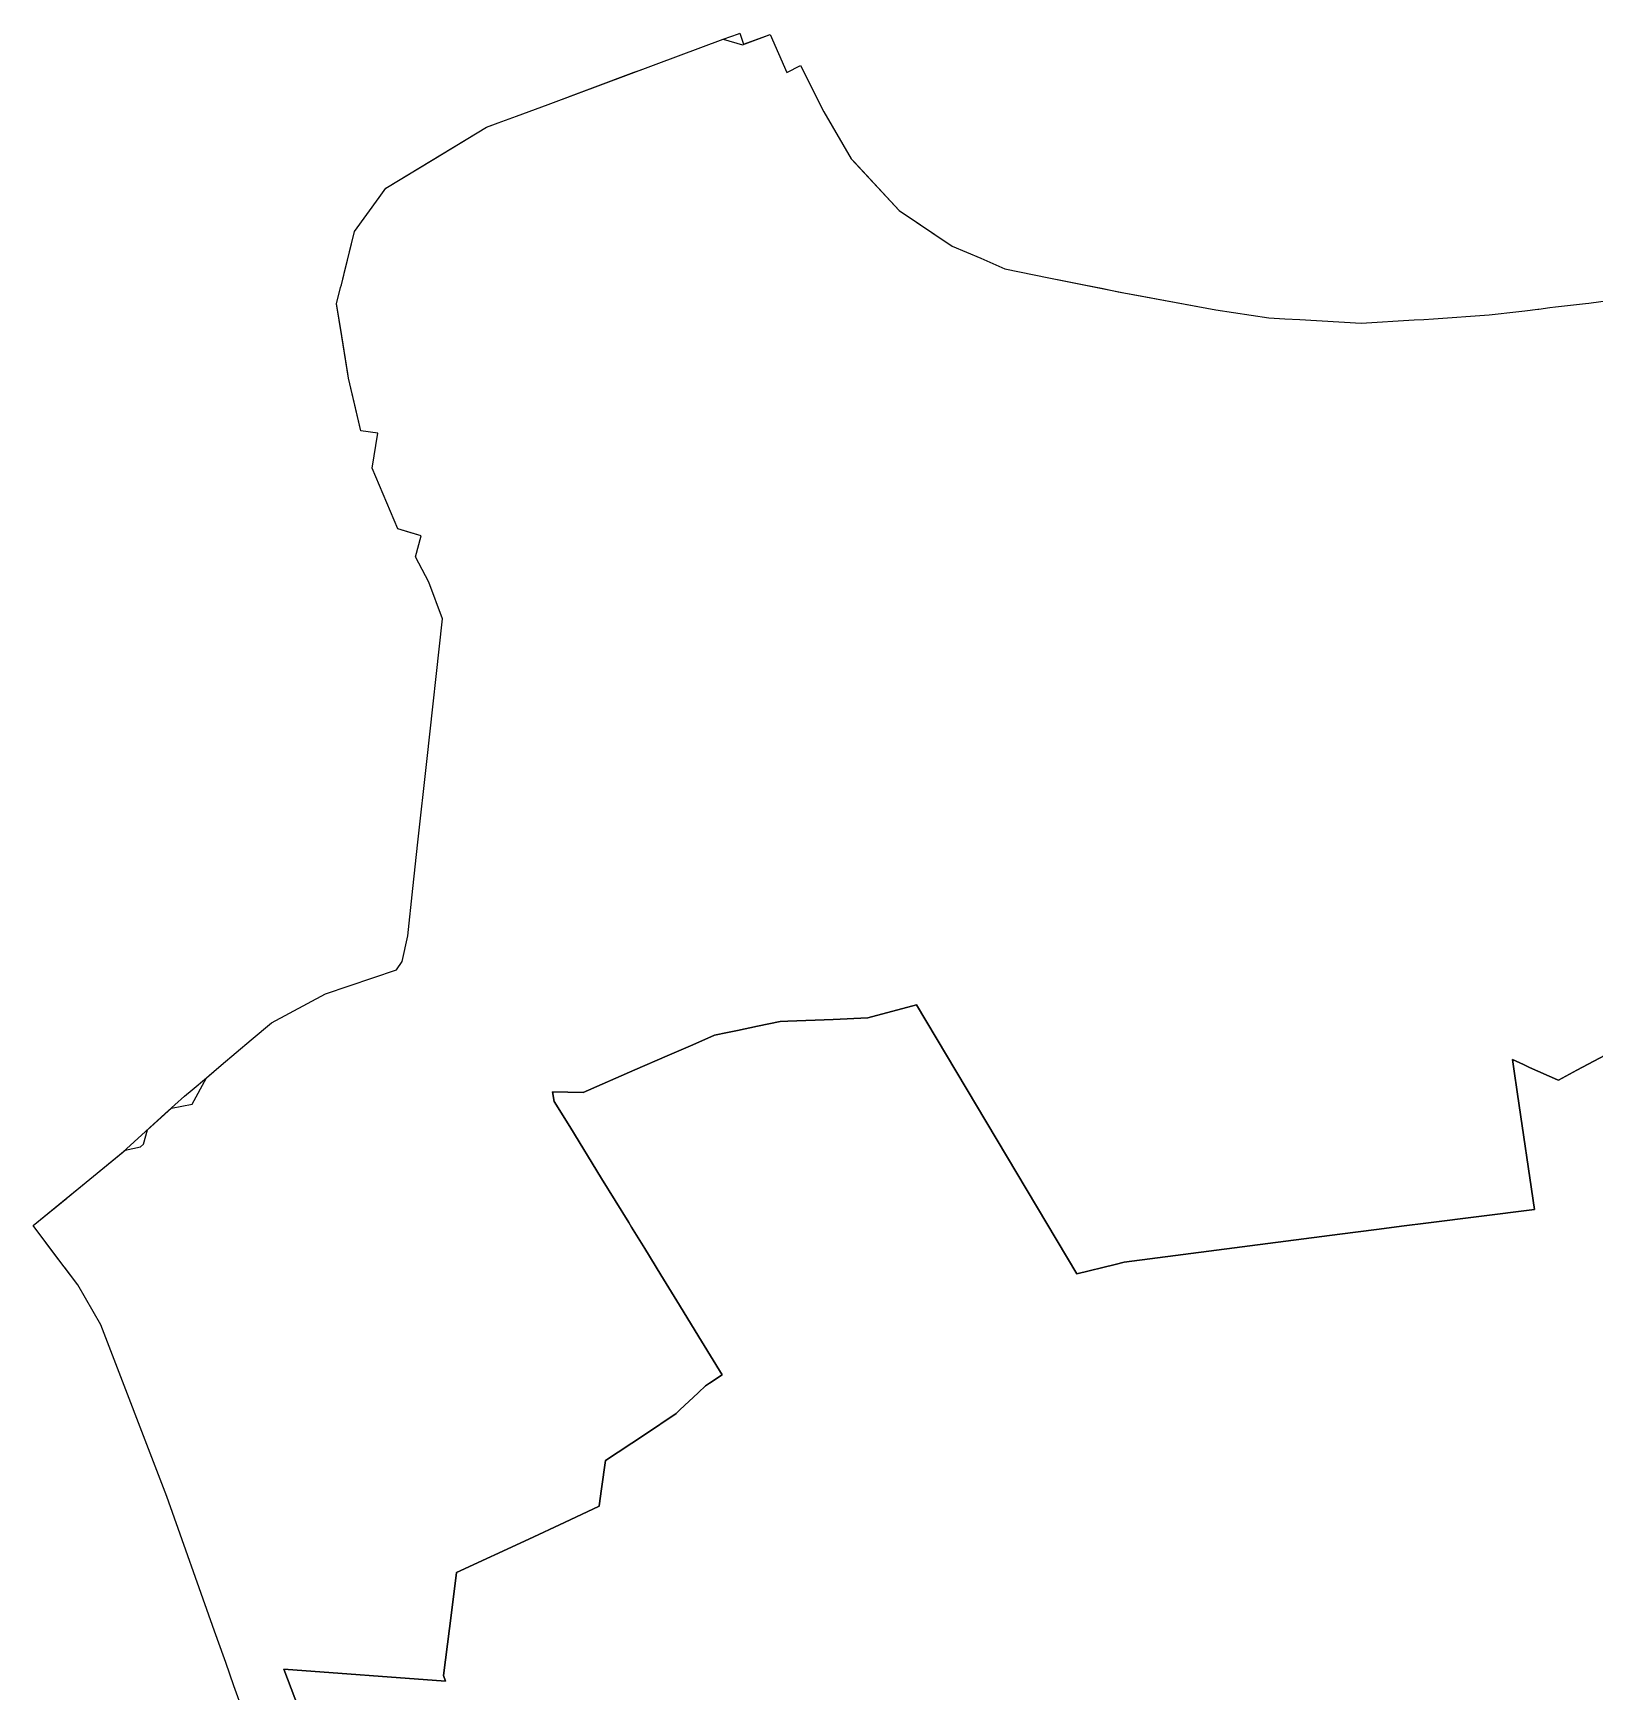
# Model space of a CAD drawing. Header units: inches. Extents: x 11258954 to 11313122, y 3645444 to 3695200.
# Drawn here: x 11258954 to 11265331, y 3681567 to 3688339 of the extents above; entities that cross this region are included whole.
import ezdxf

# ---------------------------------------------------------------- set-up
doc = ezdxf.new("R2010")
doc.units = ezdxf.units.IN
doc.header["$MEASUREMENT"] = 0
doc.layers.add('AnnexationHistory', color=183, linetype='Continuous')
doc.layers.add('ZipCode', color=108, linetype='Continuous')

msp = doc.modelspace()

# ---------------------------------------------------------------- linework, layer by layer
at = {"layer": 'AnnexationHistory'}
msp.add_polyline3d([(11259812.953, 3681482.875, 0), (11259774.1875, 3681592.25, 0), (11259740.344, 3681687.75, 0), (11259735.2815, 3681702, 0), (11259695.3125, 3681814.75, 0), (11259500.2655, 3682364.5625, 0), (11259231.172, 3683065.5625, 0), (11259136.1405, 3683228.8125, 0), (11259080.9065, 3683302.375, 0), (11259062.922, 3683326.3125, 0), (11258954.297, 3683471.0625, 0), (11259320.797, 3683770.5625, 0), (11259413.469, 3683855, 0), (11259493.578, 3683928, 0), (11259572.7345, 3684000, 0), (11259603.4065, 3684025.9375, 0), (11259661.4375, 3684074.9375, 0), (11259721.422, 3684125.625, 0), (11259844.469, 3684229.625, 0), (11259927.094, 3684299.4375, 0), (11260147.344, 3684417.0625, 0), (11260437.6095, 3684514.625, 0), (11260460.422, 3684548.875, 0), (11260483.828, 3684654.5, 0), (11260504.68, 3684846.8085, 0), (11260525.2345, 3685036.375, 0), (11260561.625, 3685366.1875, 0), (11260625.8595, 3685948.375, 0), (11260570.2345, 3686097.4375, 0), (11260515.0315, 3686201.4375, 0), (11260538.4375, 3686287.0625, 0), (11260492.3905, 3686301.125, 0), (11260443.6095, 3686316.25, 0), (11260338.3905, 3686563.125, 0), (11260361.1875, 3686706.125, 0), (11260292.578, 3686715.75, 0), (11260241.7655, 3686930.375, 0), (11260214.547, 3687101, 0), (11260193.3595, 3687233.875, 0), (11260209.828, 3687300.5, 0), (11260212.7345, 3687312.1875, 0), (11260222.328, 3687351, 0), (11260254.1095, 3687479.5, 0), (11260260.953, 3687507.25, 0), (11260266.578, 3687529.9375, 0), (11260367.047, 3687668.25, 0), (11260394.6095, 3687706.1875, 0), (11260670.354, 3687873.771, 0), (11260805.1405, 3687955.6875, 0), (11260805.297, 3687955.8125, 0), (11260831.6875, 3687965.1875, 0), (11260853.5, 3687972.75, 0), (11260927.922, 3688000, 0), (11261056.5315, 3688048.1875, 0), (11261408.453, 3688179.9375, 0), (11261432.9375, 3688189, 0), (11261497.7655, 3688212.9375, 0), (11261771.7815, 3688314.25, 0), (11261833.6875, 3688337.125, 0), (11261839.7815, 3688339.375, 0), (11261855.3905, 3688294.1875, 0), (11261964.0155, 3688333.75, 0), (11262032.0315, 3688179.3125, 0), (11262086.844, 3688207.75, 0), (11262183.2815, 3688017.75, 0), (11262294.8125, 3687826.8125, 0), (11262490.469, 3687615.375, 0), (11262706.9065, 3687469.5, 0), (11262823.844, 3687420.505, 0), (11262921.375, 3687377.0625, 0), (11263101.3015, 3687340.8715, 0), (11263407.6565, 3687279.25, 0), (11263783.1565, 3687209.625, 0), (11264000, 3687177.6875, 0), (11264065.7045, 3687173.3725, 0), (11264126.768, 3687169.7165, 0), (11264377.4065, 3687155.0625, 0), (11264593.9065, 3687168.4375, 0), (11264632.594, 3687170.8125, 0), (11264671.5315, 3687173.5, 0), (11264899.5625, 3687189.25, 0), (11265021.1565, 3687203.4375, 0), (11265045.0315, 3687206.3125, 0), (11265098.6565, 3687212.6875, 0), (11265101.75, 3687213.0625, 0), (11265146.8125, 3687219.1875, 0), (11265170.75, 3687222.4375, 0), (11265293.4065, 3687235.625, 0), (11265306.344, 3687237, 0), (11265395.5315, 3687249.125, 0)], dxfattribs=at)
at = {"layer": 'ZipCode'}
for points in [[(11259812.953, 3681482.875, 0), (11259774.1875, 3681592.25, 0), (11259740.344, 3681687.75, 0), (11259735.2815, 3681702, 0), (11259695.3125, 3681814.75, 0), (11259500.2655, 3682364.5625, 0), (11259231.172, 3683065.5625, 0), (11259136.1405, 3683228.8125, 0), (11259083.114, 3683299.4345, 0), (11259080.906, 3683302.3745, 0), (11259059.057, 3683331.464, 0), (11259058.103, 3683332.735, 0), (11259057.9515, 3683332.937, 0), (11259057.774, 3683333.1735, 0), (11258954.297, 3683471.0625, 0), (11259092.085, 3683583.6615, 0), (11259094.3135, 3683585.4825, 0), (11259329.995, 3683778.943, 0), (11259392.527, 3683792.9205, 0), (11259404.6755, 3683803.104, 0), (11259420.799, 3683861.67, 0), (11259518.8215, 3683950.997, 0), (11259603.315, 3683966.165, 0), (11259661.3815, 3684074.863, 0), (11259661.4085, 3684074.913, 0), (11259661.422, 3684074.9375, 0), (11259673.994, 3684085.5395, 0), (11259721.422, 3684125.625, 0), (11259844.469, 3684229.625, 0), (11259927.094, 3684299.4375, 0), (11260147.344, 3684417.0625, 0), (11260437.6095, 3684514.625, 0), (11260460.422, 3684548.875, 0), (11260483.828, 3684654.5, 0), (11260504.68, 3684846.8085, 0), (11260525.2345, 3685036.375, 0), (11260561.625, 3685366.1875, 0), (11260625.8595, 3685948.375, 0), (11260570.2345, 3686097.4375, 0), (11260515.0315, 3686201.4375, 0), (11260538.4375, 3686287.0625, 0), (11260443.6095, 3686316.25, 0), (11260338.3905, 3686563.125, 0), (11260361.1875, 3686706.125, 0), (11260292.578, 3686715.75, 0), (11260270.396, 3686809.4455, 0), (11260241.7655, 3686930.375, 0), (11260238.652, 3686949.8925, 0), (11260209.896, 3687130.166, 0), (11260193.3595, 3687233.875, 0), (11260209.828, 3687300.5, 0), (11260212.7345, 3687312.1875, 0), (11260224.147, 3687358.354, 0), (11260266.578, 3687529.9375, 0), (11260367.047, 3687668.25, 0), (11260394.6095, 3687706.1875, 0), (11260590.688, 3687825.354, 0), (11260805.297, 3687955.8125, 0), (11260853.5, 3687972.75, 0), (11260927.922, 3688000, 0), (11261056.5315, 3688048.1875, 0), (11261497.7655, 3688212.9375, 0), (11261771.7815, 3688314.25, 0), (11261850.203, 3688292.1565, 0), (11261964.0155, 3688333.75, 0), (11262032.0315, 3688179.3125, 0), (11262086.844, 3688207.75, 0), (11262183.2815, 3688017.75, 0), (11262294.8125, 3687826.8125, 0), (11262306.1285, 3687814.586, 0), (11262490.469, 3687615.375, 0), (11262526.469, 3687591.125, 0), (11262674.5625, 3687491.3125, 0), (11262706.9065, 3687469.5, 0), (11262823.844, 3687420.505, 0), (11262921.375, 3687377.0625, 0), (11263101.3015, 3687340.8715, 0), (11263164.692, 3687328.121, 0), (11263238.7815, 3687313.218, 0), (11263323.0585, 3687296.2665, 0), (11263384.1945, 3687283.969, 0), (11263445.4065, 3687272.2475, 0), (11263783.1565, 3687209.625, 0), (11264000, 3687177.6875, 0), (11264065.7045, 3687173.3725, 0), (11264126.768, 3687169.7165, 0), (11264377.4065, 3687155.0625, 0), (11264593.9065, 3687168.4375, 0), (11264632.594, 3687170.8125, 0), (11264671.5315, 3687173.5, 0), (11264899.5625, 3687189.25, 0), (11265021.1565, 3687203.4375, 0), (11265045.0315, 3687206.3125, 0), (11265098.6565, 3687212.6875, 0), (11265101.75, 3687213.0625, 0), (11265146.8125, 3687219.1875, 0), (11265170.75, 3687222.4375, 0), (11265293.4065, 3687235.625, 0), (11265306.344, 3687237, 0), (11265395.5315, 3687249.125, 0)], [(11260053.328, 3681463.032, 0), (11259977.4725, 3681660.5895, 0), (11260637.7815, 3681611.564, 0), (11260629.241, 3681633.599, 0), (11260661.9145, 3681889.391, 0), (11260682.948, 3682054.314, 0), (11260977.6605, 3682191.1965, 0), (11261123.4275, 3682258.9, 0), (11261265.4625, 3682324.8695, 0), (11261265.8135, 3682327.3635, 0), (11261275.417, 3682395.592, 0), (11261291.7585, 3682511.688, 0), (11261450.1425, 3682617.1625, 0), (11261580.235, 3682703.797, 0), (11261594.0085, 3682716.889, 0), (11261615.4105, 3682737.232, 0), (11261649.4485, 3682769.5865, 0), (11261671.1585, 3682790.223, 0), (11261699.0165, 3682816.7025, 0), (11261715.4445, 3682827.423, 0), (11261715.6975, 3682827.588, 0), (11261768.267, 3682861.8935, 0), (11261683.9125, 3682999.085, 0), (11261582.5505, 3683163.9355, 0), (11261517.0785, 3683270.4175, 0), (11261451.606, 3683376.899, 0), (11261397.6795, 3683464.6025, 0), (11261386.1335, 3683483.381, 0), (11261275.312, 3683663.616, 0), (11261145.216, 3683875.1995, 0), (11261082.336, 3683977.4645, 0), (11261075.459, 3684016.869, 0), (11261200.444, 3684014.943, 0), (11261411.112, 3684106.692, 0), (11261542.649, 3684163.979, 0), (11261647.24, 3684209.5295, 0), (11261736.786, 3684248.5285, 0), (11261789.4085, 3684259.3825, 0), (11261830.572, 3684267.8735, 0), (11261912.174, 3684284.705, 0), (11262004.598, 3684303.769, 0), (11262035.582, 3684305.0935, 0), (11262220.3545, 3684312.967, 0), (11262361.84, 3684318.9905, 0), (11262561.4735, 3684372.729, 0), (11263215.611, 3683273.477, 0), (11263371.727, 3683312.601, 0), (11263408.8915, 3683321.9205, 0), (11263891.422, 3683384.206, 0), (11263922.119, 3683388.168, 0), (11264290.184, 3683435.6735, 0), (11264438.95, 3683454.875, 0), (11264552.116, 3683469.5055, 0), (11264640.5405, 3683480.9375, 0), (11264640.8695, 3683480.9795, 0), (11265084.702, 3683537.3705, 0), (11265015.6725, 3684007.4125, 0), (11265000.5205, 3684110.5875, 0), (11264994.8025, 3684149.521, 0), (11265039.3635, 3684128.5595, 0), (11265064.243, 3684116.856, 0), (11265178.4215, 3684066.753, 0), (11265181.967, 3684065.197, 0), (11265257.621, 3684105.5205, 0), (11265465.1455, 3684216.13, 0)], [(11265465.1455, 3684216.13, 0), (11265257.621, 3684105.5205, 0), (11265181.967, 3684065.197, 0), (11265178.4215, 3684066.753, 0), (11265064.243, 3684116.856, 0), (11265039.3635, 3684128.5595, 0), (11264994.8025, 3684149.521, 0), (11265000.5205, 3684110.5875, 0), (11265015.6725, 3684007.4125, 0), (11265084.702, 3683537.3705, 0), (11264640.8695, 3683480.9795, 0), (11264640.5405, 3683480.9375, 0), (11264552.116, 3683469.5055, 0), (11264438.95, 3683454.875, 0), (11264290.184, 3683435.6735, 0), (11263922.119, 3683388.168, 0), (11263891.422, 3683384.206, 0), (11263408.8915, 3683321.9205, 0), (11263371.727, 3683312.601, 0), (11263215.611, 3683273.477, 0), (11262561.4735, 3684372.729, 0), (11262361.84, 3684318.9905, 0), (11262220.3545, 3684312.967, 0), (11262035.582, 3684305.0935, 0), (11262004.598, 3684303.769, 0), (11261912.174, 3684284.705, 0), (11261830.572, 3684267.8735, 0), (11261789.4085, 3684259.3825, 0), (11261736.786, 3684248.5285, 0), (11261647.24, 3684209.5295, 0), (11261542.649, 3684163.979, 0), (11261411.112, 3684106.692, 0), (11261200.444, 3684014.943, 0), (11261075.459, 3684016.869, 0), (11261082.336, 3683977.4645, 0), (11261145.216, 3683875.1995, 0), (11261275.312, 3683663.616, 0), (11261386.1335, 3683483.381, 0), (11261397.6795, 3683464.6025, 0), (11261451.606, 3683376.899, 0), (11261517.0785, 3683270.4175, 0), (11261582.5505, 3683163.9355, 0), (11261683.9125, 3682999.085, 0), (11261768.267, 3682861.8935, 0), (11261715.6975, 3682827.588, 0), (11261715.4445, 3682827.423, 0), (11261699.0165, 3682816.7025, 0), (11261671.1585, 3682790.223, 0), (11261649.4485, 3682769.5865, 0), (11261615.4105, 3682737.232, 0), (11261594.0085, 3682716.889, 0), (11261580.235, 3682703.797, 0), (11261450.1425, 3682617.1625, 0), (11261291.7585, 3682511.688, 0), (11261275.417, 3682395.592, 0), (11261265.8135, 3682327.3635, 0), (11261265.4625, 3682324.8695, 0), (11261123.4275, 3682258.9, 0), (11260977.6605, 3682191.1965, 0), (11260682.948, 3682054.314, 0), (11260661.9145, 3681889.391, 0), (11260629.241, 3681633.599, 0), (11260637.7815, 3681611.564, 0), (11259977.4725, 3681660.5895, 0), (11260053.328, 3681463.032, 0)]]:
    msp.add_polyline3d(points, dxfattribs=at)

doc.saveas('drawing.dxf')
